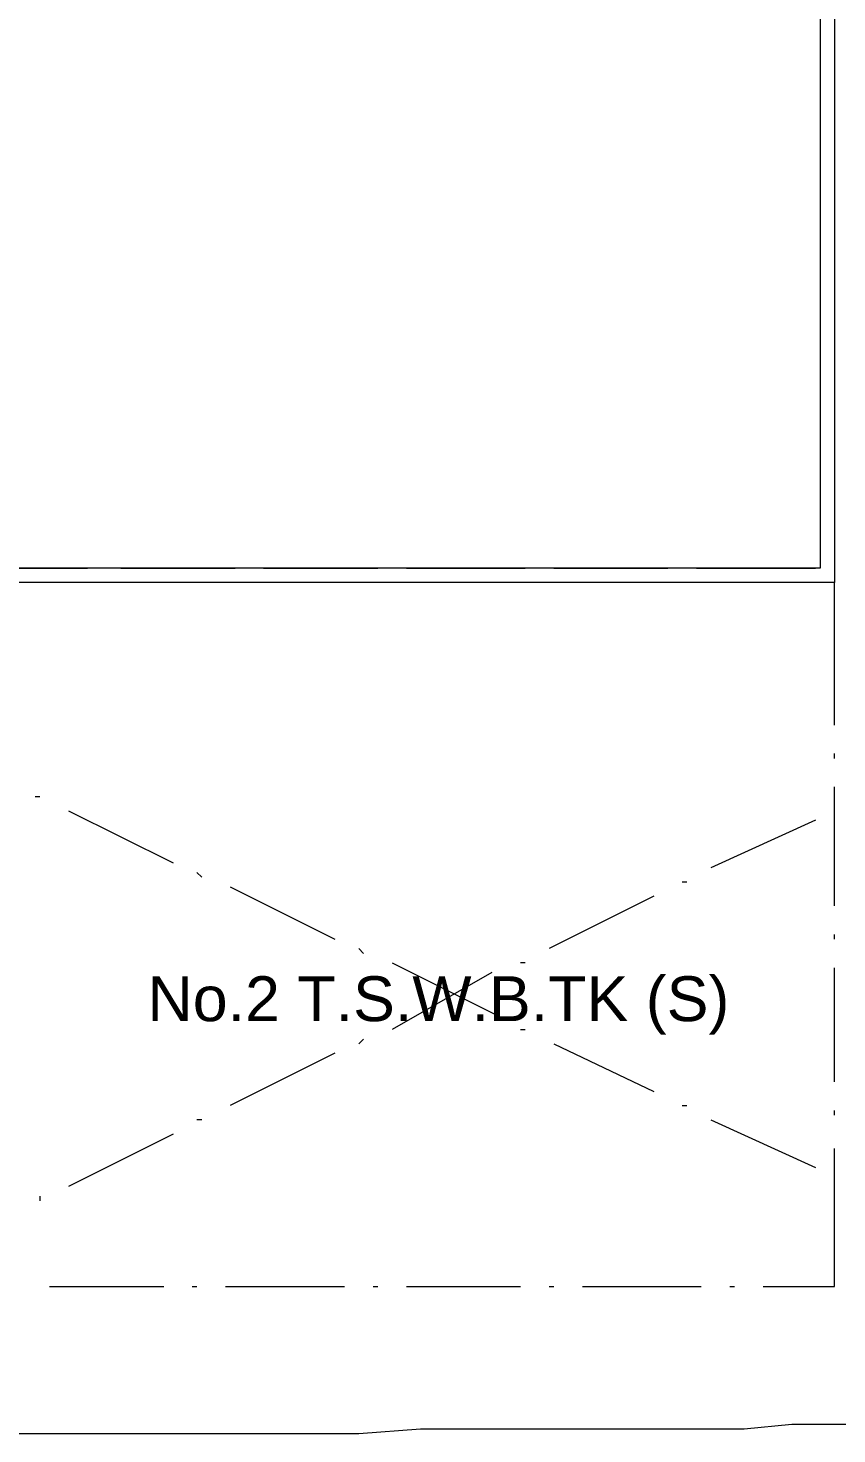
# Model space of a CAD drawing. Header units: millimetres. Extents: x -1005 to 294628, y -1154 to 182592.
# Drawn here: x 228177 to 239886, y 132658 to 153010 of the extents above; entities that cross this region are included whole.
import ezdxf

# ---------------------------------------------------------------- set-up
doc = ezdxf.new("R2010")
doc.units = ezdxf.units.MM
doc.layers.add('PDF_Geomertry', color=7, linetype='Continuous')
doc.styles.get("Standard").update_dxf_attribs({"font": 'arial.ttf'})

msp = doc.modelspace()

# ---------------------------------------------------------------- linework, layer by layer
at = {"layer": 'PDF_Geomertry', "lineweight": 5}
for points in [[(239852, 165373), (239852, 144986), (223941, 144986), (223941, 165373)], [(239645, 149808), (239645, 147810)], [(227385, 145193), (229038, 145193)], [(229520, 145193), (231173, 145193)], [(231587, 145193), (233240, 145193)], [(233653, 145193), (235375, 145193)], [(235788, 145193), (237441, 145193)], [(237854, 145193), (239576, 145193)], [(239852, 142920), (239852, 144986)], [(239852, 142438), (239852, 142507)], [(228281, 141887), (228349, 141887)], [(239852, 140303), (239852, 142025)], [(228763, 141680), (230278, 140923)], [(239576, 141543), (238061, 140854)], [(230622, 140785), (230691, 140716)], [(237716, 140647), (237648, 140647)], [(231104, 140578), (232620, 139821)], [(237234, 140441), (235719, 139683)], [(239852, 139821), (239852, 139890)], [(232964, 139683), (233033, 139614)], [(233446, 139476), (234961, 138719)], [(235375, 139476), (235306, 139476)], [(234893, 139339), (233446, 138512)], [(239852, 137754), (239852, 139407)], [(235306, 138512), (235375, 138512)], [(233033, 138374), (232964, 138305)], [(235788, 138305), (237234, 137617)], [(232620, 138168), (231104, 137410)], [(237648, 137410), (237716, 137410)], [(230691, 137203), (230622, 137203)], [(238061, 137203), (239576, 136515)], [(239852, 137272), (239852, 137341)], [(230278, 136997), (228763, 136239)], [(238818, 134793), (239852, 134793), (239852, 136790)], [(228349, 136101), (228349, 136033)], [(228487, 134793), (230140, 134793)], [(230553, 134793), (230622, 134793)], [(231036, 134793), (232757, 134793)], [(233171, 134793), (233240, 134793)], [(233653, 134793), (235306, 134793)], [(235719, 134793), (235788, 134793)], [(236201, 134793), (237923, 134793)], [(238336, 134793), (238405, 134793)], [(243020, 132795), (239232, 132795), (238543, 132727), (233859, 132727), (232964, 132658), (144666, 132658)]]:
    msp.add_lwpolyline(points, dxfattribs=at)
msp.add_lwpolyline([(224148, 145193), (224148, 165167), (239645, 165167), (239645, 145193)], close=True, dxfattribs=at)

# ---------------------------------------------------------------- texts
msp.add_text('No.2 T.S.W.B.TK (S)', height=650).set_placement((229905, 138633))

doc.saveas('drawing.dxf')
